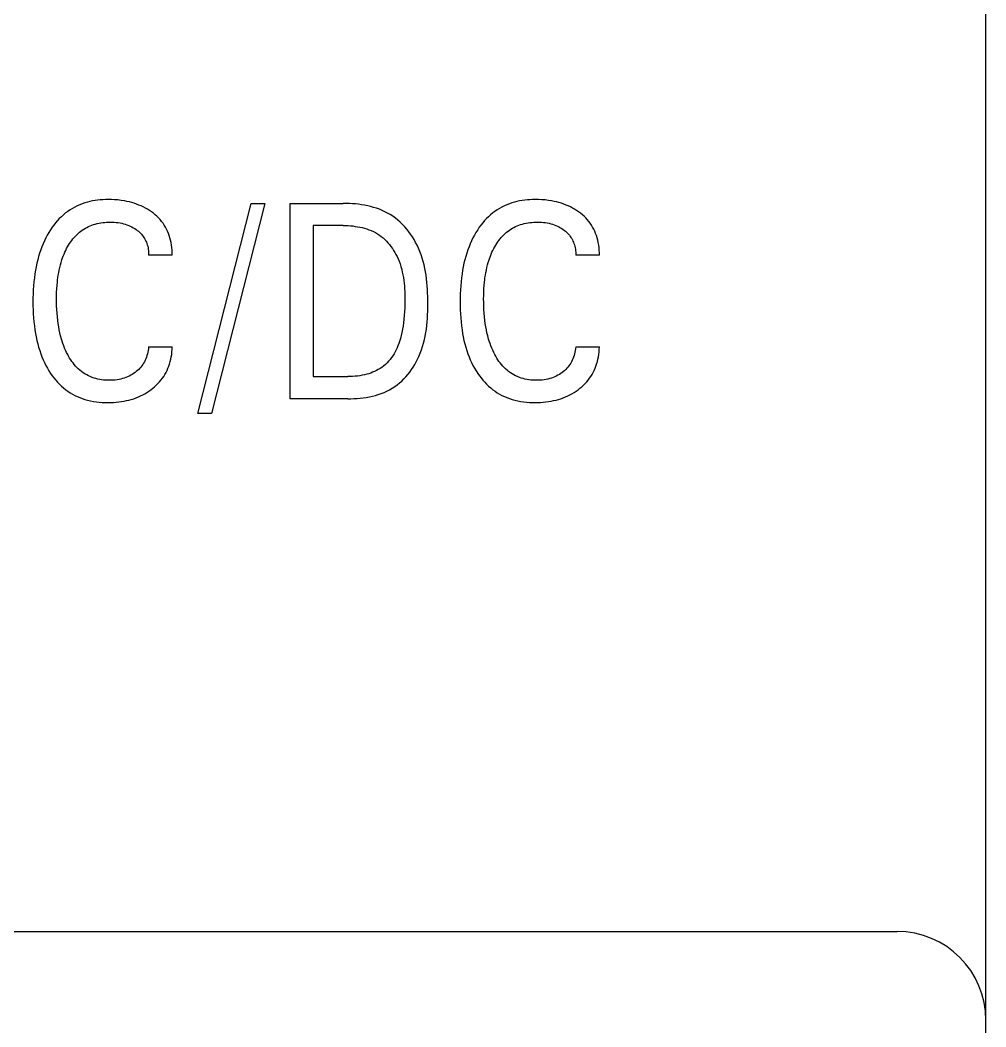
# Model space of a CAD drawing. Extents: x 0 to 420, y 0 to 297.
# Drawn here: x 193.68 to 204.56, y 224.89 to 236.23 of the extents above; entities that cross this region are included whole.
import ezdxf

# ---------------------------------------------------------------- set-up
doc = ezdxf.new("R2010")
doc.units = 0
doc.header["$LTSCALE"] = 23.1
doc.layers.add('10000_FRONT', color=7, linetype='CONTINUOUS')

msp = doc.modelspace()

# ---------------------------------------------------------------- linework, layer by layer
at = {"layer": '10000_FRONT', "color": 7, "linetype": 'CONTINUOUS'}
for p, q in [((204.56, 159.468), (204.56, 247.468)), ((194.382, 234.164), (194.354, 234.153)), ((194.411, 234.174), (194.382, 234.164)), ((194.44, 234.183), (194.411, 234.174)), ((194.468, 234.19), (194.44, 234.183)), ((194.497, 234.196), (194.468, 234.19)), ((194.526, 234.201), (194.497, 234.196)), ((194.555, 234.205), (194.526, 234.201)), ((194.584, 234.208), (194.555, 234.205)), ((194.614, 234.21), (194.584, 234.208)), ((194.643, 234.212), (194.614, 234.21)), ((194.673, 234.212), (194.643, 234.212)), ((194.71, 234.212), (194.673, 234.212)), ((194.747, 234.21), (194.71, 234.212)), ((194.784, 234.207), (194.747, 234.21)), ((194.821, 234.202), (194.784, 234.207)), ((194.858, 234.197), (194.821, 234.202)), ((194.886, 234.191), (194.858, 234.197)), ((194.914, 234.185), (194.886, 234.191)), ((194.941, 234.178), (194.914, 234.185)), ((194.968, 234.17), (194.941, 234.178)), ((194.995, 234.161), (194.968, 234.17)), ((195.021, 234.15), (194.995, 234.161)), ((195.684, 231.803), (196.286, 234.168)), ((196.439, 234.168), (195.837, 231.803)), ((196.286, 234.168), (196.439, 234.168)), ((196.723, 231.968), (196.723, 234.168)), ((196.723, 234.168), (197.322, 234.168)), ((197.356, 234.168), (197.322, 234.168)), ((197.391, 234.167), (197.356, 234.168)), ((197.425, 234.165), (197.391, 234.167)), ((197.46, 234.162), (197.425, 234.165)), ((197.494, 234.158), (197.46, 234.162)), ((197.529, 234.154), (197.494, 234.158)), ((199.193, 234.164), (199.165, 234.153)), ((199.222, 234.174), (199.193, 234.164)), ((199.251, 234.183), (199.222, 234.174)), ((199.279, 234.19), (199.251, 234.183)), ((199.308, 234.196), (199.279, 234.19)), ((199.337, 234.201), (199.308, 234.196)), ((199.366, 234.205), (199.337, 234.201)), ((199.396, 234.208), (199.366, 234.205)), ((199.425, 234.21), (199.396, 234.208)), ((199.454, 234.212), (199.425, 234.21)), ((199.484, 234.212), (199.454, 234.212)), ((199.521, 234.212), (199.484, 234.212)), ((199.558, 234.21), (199.521, 234.212)), ((199.596, 234.207), (199.558, 234.21)), ((199.633, 234.202), (199.596, 234.207)), ((199.669, 234.197), (199.633, 234.202)), ((199.697, 234.191), (199.669, 234.197)), ((199.725, 234.185), (199.697, 234.191)), ((199.752, 234.178), (199.725, 234.185)), ((199.779, 234.17), (199.752, 234.178)), ((199.806, 234.161), (199.779, 234.17)), ((199.833, 234.15), (199.806, 234.161)), ((194.195, 234.061), (194.171, 234.041)), ((194.22, 234.079), (194.195, 234.061)), ((194.245, 234.096), (194.22, 234.079)), ((194.271, 234.112), (194.245, 234.096)), ((194.298, 234.127), (194.271, 234.112)), ((194.326, 234.141), (194.298, 234.127)), ((194.354, 234.153), (194.326, 234.141)), ((195.046, 234.14), (195.021, 234.15)), ((195.07, 234.128), (195.046, 234.14)), ((195.094, 234.116), (195.07, 234.128)), ((195.117, 234.103), (195.094, 234.116)), ((195.14, 234.089), (195.117, 234.103)), ((195.162, 234.073), (195.14, 234.089)), ((195.183, 234.058), (195.162, 234.073)), ((195.203, 234.041), (195.183, 234.058)), ((197.563, 234.148), (197.529, 234.154)), ((197.597, 234.141), (197.563, 234.148)), ((197.63, 234.133), (197.597, 234.141)), ((197.664, 234.124), (197.63, 234.133)), ((197.696, 234.114), (197.664, 234.124)), ((197.729, 234.102), (197.696, 234.114)), ((197.761, 234.09), (197.729, 234.102)), ((197.792, 234.075), (197.761, 234.09)), ((197.822, 234.06), (197.792, 234.075)), ((197.851, 234.043), (197.822, 234.06)), ((197.881, 234.023), (197.851, 234.043)), ((199.007, 234.061), (198.982, 234.041)), ((199.031, 234.079), (199.007, 234.061)), ((199.056, 234.096), (199.031, 234.079)), ((199.083, 234.112), (199.056, 234.096)), ((199.109, 234.127), (199.083, 234.112)), ((199.137, 234.141), (199.109, 234.127)), ((199.165, 234.153), (199.137, 234.141)), ((199.857, 234.14), (199.833, 234.15)), ((199.881, 234.128), (199.857, 234.14)), ((199.905, 234.116), (199.881, 234.128)), ((199.928, 234.103), (199.905, 234.116)), ((199.951, 234.089), (199.928, 234.103)), ((199.973, 234.073), (199.951, 234.089)), ((199.994, 234.058), (199.973, 234.073)), ((200.015, 234.041), (199.994, 234.058)), ((194.082, 233.949), (194.062, 233.924)), ((194.103, 233.974), (194.082, 233.949)), ((194.124, 233.997), (194.103, 233.974)), ((194.147, 234.019), (194.124, 233.997)), ((194.171, 234.041), (194.147, 234.019)), ((194.489, 233.922), (194.508, 233.929)), ((194.508, 233.929), (194.528, 233.936)), ((194.528, 233.936), (194.549, 233.941)), ((194.549, 233.941), (194.571, 233.946)), ((194.571, 233.946), (194.592, 233.95)), ((194.592, 233.95), (194.613, 233.953)), ((194.613, 233.953), (194.635, 233.955)), ((194.635, 233.955), (194.656, 233.957)), ((194.656, 233.957), (194.678, 233.958)), ((194.678, 233.958), (194.7, 233.958)), ((194.7, 233.958), (194.722, 233.958)), ((194.722, 233.958), (194.743, 233.956)), ((194.743, 233.956), (194.765, 233.955)), ((194.765, 233.955), (194.787, 233.952)), ((194.787, 233.952), (194.809, 233.949)), ((194.809, 233.949), (194.828, 233.945)), ((194.828, 233.945), (194.848, 233.94)), ((194.848, 233.94), (194.867, 233.934)), ((194.867, 233.934), (194.886, 233.928)), ((195.223, 234.023), (195.203, 234.041)), ((195.242, 234.005), (195.223, 234.023)), ((195.259, 233.986), (195.242, 234.005)), ((195.276, 233.966), (195.259, 233.986)), ((195.292, 233.945), (195.276, 233.966)), ((195.306, 233.924), (195.292, 233.945)), ((197.91, 234.003), (197.881, 234.023)), ((197.937, 233.98), (197.91, 234.003)), ((197.964, 233.957), (197.937, 233.98)), ((197.989, 233.932), (197.964, 233.957)), ((198.014, 233.906), (197.989, 233.932)), ((198.893, 233.949), (198.873, 233.924)), ((198.914, 233.974), (198.893, 233.949)), ((198.935, 233.997), (198.914, 233.974)), ((198.958, 234.019), (198.935, 233.997)), ((198.982, 234.041), (198.958, 234.019)), ((199.3, 233.922), (199.319, 233.929)), ((199.319, 233.929), (199.34, 233.936)), ((199.34, 233.936), (199.361, 233.941)), ((199.361, 233.941), (199.382, 233.946)), ((199.382, 233.946), (199.403, 233.95)), ((199.403, 233.95), (199.424, 233.953)), ((199.424, 233.953), (199.446, 233.955)), ((199.446, 233.955), (199.467, 233.957)), ((199.467, 233.957), (199.489, 233.958)), ((199.489, 233.958), (199.511, 233.958)), ((199.511, 233.958), (199.533, 233.958)), ((199.533, 233.958), (199.555, 233.956)), ((199.555, 233.956), (199.576, 233.955)), ((199.576, 233.955), (199.598, 233.952)), ((199.598, 233.952), (199.62, 233.949)), ((199.62, 233.949), (199.64, 233.945)), ((199.64, 233.945), (199.659, 233.94)), ((199.659, 233.94), (199.678, 233.934)), ((199.678, 233.934), (199.698, 233.928)), ((200.034, 234.023), (200.015, 234.041)), ((200.053, 234.005), (200.034, 234.023)), ((200.07, 233.986), (200.053, 234.005)), ((200.087, 233.966), (200.07, 233.986)), ((200.103, 233.945), (200.087, 233.966)), ((200.117, 233.924), (200.103, 233.945)), ((194.006, 233.842), (193.988, 233.811)), ((194.025, 233.872), (194.006, 233.842)), ((194.043, 233.899), (194.025, 233.872)), ((194.062, 233.924), (194.043, 233.899)), ((194.32, 233.815), (194.335, 233.829)), ((194.335, 233.829), (194.351, 233.843)), ((194.351, 233.843), (194.367, 233.855)), ((194.367, 233.855), (194.383, 233.867)), ((194.383, 233.867), (194.4, 233.878)), ((194.4, 233.878), (194.417, 233.888)), ((194.417, 233.888), (194.434, 233.898)), ((194.434, 233.898), (194.452, 233.907)), ((194.452, 233.907), (194.47, 233.915)), ((194.47, 233.915), (194.489, 233.922)), ((194.886, 233.928), (194.905, 233.921)), ((194.905, 233.921), (194.923, 233.913)), ((194.923, 233.913), (194.94, 233.904)), ((194.94, 233.904), (194.957, 233.895)), ((194.957, 233.895), (194.973, 233.885)), ((194.973, 233.885), (194.989, 233.874)), ((194.989, 233.874), (195.002, 233.864)), ((195.002, 233.864), (195.014, 233.854)), ((195.014, 233.854), (195.026, 233.844)), ((195.026, 233.844), (195.037, 233.833)), ((195.037, 233.833), (195.048, 233.822)), ((195.048, 233.822), (195.058, 233.81)), ((195.319, 233.901), (195.306, 233.924)), ((195.332, 233.879), (195.319, 233.901)), ((195.343, 233.855), (195.332, 233.879)), ((195.353, 233.831), (195.343, 233.855)), ((195.362, 233.807), (195.353, 233.831)), ((196.982, 233.919), (196.982, 232.218)), ((197.322, 233.919), (196.982, 233.919)), ((197.322, 233.919), (197.349, 233.919)), ((197.349, 233.919), (197.376, 233.918)), ((197.376, 233.918), (197.402, 233.916)), ((197.402, 233.916), (197.429, 233.914)), ((197.429, 233.914), (197.456, 233.91)), ((197.456, 233.91), (197.483, 233.906)), ((197.483, 233.906), (197.509, 233.901)), ((197.509, 233.901), (197.535, 233.896)), ((197.535, 233.896), (197.561, 233.889)), ((197.561, 233.889), (197.587, 233.881)), ((197.587, 233.881), (197.612, 233.872)), ((197.612, 233.872), (197.637, 233.862)), ((197.637, 233.862), (197.661, 233.851)), ((197.661, 233.851), (197.685, 233.839)), ((197.685, 233.839), (197.708, 233.826)), ((197.708, 233.826), (197.729, 233.811)), ((198.037, 233.878), (198.014, 233.906)), ((198.059, 233.85), (198.037, 233.878)), ((198.081, 233.821), (198.059, 233.85)), ((198.101, 233.791), (198.081, 233.821)), ((198.817, 233.842), (198.799, 233.811)), ((198.836, 233.872), (198.817, 233.842)), ((198.854, 233.899), (198.836, 233.872)), ((198.873, 233.924), (198.854, 233.899)), ((199.131, 233.815), (199.146, 233.829)), ((199.146, 233.829), (199.162, 233.843)), ((199.162, 233.843), (199.178, 233.855)), ((199.178, 233.855), (199.194, 233.867)), ((199.194, 233.867), (199.211, 233.878)), ((199.211, 233.878), (199.228, 233.888)), ((199.228, 233.888), (199.245, 233.898)), ((199.245, 233.898), (199.263, 233.907)), ((199.263, 233.907), (199.282, 233.915)), ((199.282, 233.915), (199.3, 233.922)), ((199.698, 233.928), (199.716, 233.921)), ((199.716, 233.921), (199.734, 233.913)), ((199.734, 233.913), (199.751, 233.904)), ((199.751, 233.904), (199.768, 233.895)), ((199.768, 233.895), (199.784, 233.885)), ((199.784, 233.885), (199.8, 233.874)), ((199.8, 233.874), (199.813, 233.864)), ((199.813, 233.864), (199.825, 233.854)), ((199.825, 233.854), (199.837, 233.844)), ((199.837, 233.844), (199.848, 233.833)), ((199.848, 233.833), (199.859, 233.822)), ((199.859, 233.822), (199.869, 233.81)), ((200.131, 233.901), (200.117, 233.924)), ((200.143, 233.879), (200.131, 233.901)), ((200.154, 233.855), (200.143, 233.879)), ((200.164, 233.831), (200.154, 233.855)), ((200.173, 233.807), (200.164, 233.831)), ((193.941, 233.714), (193.927, 233.681)), ((193.956, 233.747), (193.941, 233.714)), ((193.971, 233.779), (193.956, 233.747)), ((193.988, 233.811), (193.971, 233.779)), ((194.229, 233.699), (194.24, 233.717)), ((194.24, 233.717), (194.252, 233.734)), ((194.252, 233.734), (194.264, 233.751)), ((194.264, 233.751), (194.277, 233.768)), ((194.277, 233.768), (194.291, 233.784)), ((194.291, 233.784), (194.305, 233.8)), ((194.305, 233.8), (194.32, 233.815)), ((195.058, 233.81), (195.067, 233.797)), ((195.067, 233.797), (195.076, 233.785)), ((195.076, 233.785), (195.084, 233.772)), ((195.084, 233.772), (195.091, 233.758)), ((195.091, 233.758), (195.098, 233.744)), ((195.098, 233.744), (195.104, 233.73)), ((195.104, 233.73), (195.11, 233.716)), ((195.11, 233.716), (195.114, 233.701)), ((195.37, 233.782), (195.362, 233.807)), ((195.377, 233.755), (195.37, 233.782)), ((195.383, 233.727), (195.377, 233.755)), ((195.388, 233.698), (195.383, 233.727)), ((197.729, 233.811), (197.75, 233.796)), ((197.75, 233.796), (197.77, 233.779)), ((197.77, 233.779), (197.79, 233.762)), ((197.79, 233.762), (197.808, 233.743)), ((197.808, 233.743), (197.826, 233.724)), ((197.826, 233.724), (197.843, 233.704)), ((197.843, 233.704), (197.859, 233.683)), ((198.119, 233.761), (198.101, 233.791)), ((198.137, 233.729), (198.119, 233.761)), ((198.153, 233.698), (198.137, 233.729)), ((198.752, 233.714), (198.739, 233.681)), ((198.767, 233.747), (198.752, 233.714)), ((198.782, 233.779), (198.767, 233.747)), ((198.799, 233.811), (198.782, 233.779)), ((199.04, 233.699), (199.051, 233.717)), ((199.051, 233.717), (199.063, 233.734)), ((199.063, 233.734), (199.075, 233.751)), ((199.075, 233.751), (199.088, 233.768)), ((199.088, 233.768), (199.102, 233.784)), ((199.102, 233.784), (199.116, 233.8)), ((199.116, 233.8), (199.131, 233.815)), ((199.869, 233.81), (199.879, 233.797)), ((199.879, 233.797), (199.887, 233.785)), ((199.887, 233.785), (199.895, 233.772)), ((199.895, 233.772), (199.903, 233.758)), ((199.903, 233.758), (199.909, 233.744)), ((199.909, 233.744), (199.915, 233.73)), ((199.915, 233.73), (199.921, 233.716)), ((199.921, 233.716), (199.925, 233.701)), ((200.181, 233.782), (200.173, 233.807)), ((200.188, 233.755), (200.181, 233.782)), ((200.194, 233.727), (200.188, 233.755)), ((200.199, 233.698), (200.194, 233.727)), ((193.902, 233.609), (193.89, 233.571)), ((193.915, 233.647), (193.902, 233.609)), ((193.927, 233.681), (193.915, 233.647)), ((194.168, 233.575), (194.177, 233.597)), ((194.177, 233.597), (194.186, 233.618)), ((194.186, 233.618), (194.196, 233.639)), ((194.196, 233.639), (194.206, 233.659)), ((194.206, 233.659), (194.217, 233.679)), ((194.217, 233.679), (194.229, 233.699)), ((195.114, 233.701), (195.119, 233.685)), ((195.119, 233.685), (195.123, 233.669)), ((195.123, 233.669), (195.126, 233.652)), ((195.126, 233.652), (195.128, 233.635)), ((195.128, 233.635), (195.129, 233.619)), ((195.129, 233.619), (195.13, 233.602)), ((195.13, 233.602), (195.13, 233.585)), ((195.392, 233.67), (195.388, 233.698)), ((195.394, 233.642), (195.392, 233.67)), ((195.395, 233.613), (195.394, 233.642)), ((195.396, 233.585), (195.395, 233.613)), ((197.859, 233.683), (197.875, 233.661)), ((197.875, 233.661), (197.889, 233.639)), ((197.889, 233.639), (197.903, 233.616)), ((197.903, 233.616), (197.916, 233.593)), ((197.916, 233.593), (197.928, 233.569)), ((198.169, 233.665), (198.153, 233.698)), ((198.184, 233.628), (198.169, 233.665)), ((198.198, 233.591), (198.184, 233.628)), ((198.211, 233.553), (198.198, 233.591)), ((198.713, 233.609), (198.702, 233.571)), ((198.726, 233.647), (198.713, 233.609)), ((198.739, 233.681), (198.726, 233.647)), ((198.98, 233.575), (198.988, 233.597)), ((198.988, 233.597), (198.997, 233.618)), ((198.997, 233.618), (199.007, 233.639)), ((199.007, 233.639), (199.017, 233.659)), ((199.017, 233.659), (199.028, 233.679)), ((199.028, 233.679), (199.04, 233.699)), ((199.925, 233.701), (199.93, 233.685)), ((199.93, 233.685), (199.934, 233.669)), ((199.934, 233.669), (199.937, 233.652)), ((199.937, 233.652), (199.939, 233.635)), ((199.939, 233.635), (199.94, 233.619)), ((199.94, 233.619), (199.941, 233.602)), ((199.941, 233.602), (199.941, 233.585)), ((200.203, 233.67), (200.199, 233.698)), ((200.205, 233.642), (200.203, 233.67)), ((200.207, 233.613), (200.205, 233.642)), ((200.207, 233.585), (200.207, 233.613)), ((193.871, 233.494), (193.862, 233.455)), ((193.88, 233.533), (193.871, 233.494)), ((193.89, 233.571), (193.88, 233.533)), ((194.129, 233.447), (194.136, 233.475)), ((194.136, 233.475), (194.144, 233.504)), ((194.144, 233.504), (194.153, 233.532)), ((194.153, 233.532), (194.16, 233.554)), ((194.16, 233.554), (194.168, 233.575)), ((195.396, 233.585), (195.13, 233.585)), ((197.928, 233.569), (197.939, 233.545)), ((197.939, 233.545), (197.951, 233.516)), ((197.951, 233.516), (197.962, 233.486)), ((197.962, 233.486), (197.971, 233.456)), ((198.222, 233.515), (198.211, 233.553)), ((198.232, 233.476), (198.222, 233.515)), ((198.241, 233.437), (198.232, 233.476)), ((198.682, 233.494), (198.674, 233.455)), ((198.691, 233.533), (198.682, 233.494)), ((198.702, 233.571), (198.691, 233.533)), ((198.94, 233.447), (198.947, 233.475)), ((198.947, 233.475), (198.955, 233.504)), ((198.955, 233.504), (198.964, 233.532)), ((198.964, 233.532), (198.972, 233.554)), ((198.972, 233.554), (198.98, 233.575)), ((200.207, 233.585), (199.941, 233.585)), ((193.849, 233.376), (193.843, 233.331)), ((193.855, 233.415), (193.849, 233.376)), ((193.862, 233.455), (193.855, 233.415)), ((194.112, 233.36), (194.117, 233.389)), ((194.117, 233.389), (194.122, 233.418)), ((194.122, 233.418), (194.129, 233.447)), ((197.971, 233.456), (197.98, 233.425)), ((197.98, 233.425), (197.987, 233.395)), ((197.987, 233.395), (197.993, 233.364)), ((197.993, 233.364), (197.999, 233.332)), ((198.248, 233.398), (198.241, 233.437)), ((198.255, 233.359), (198.248, 233.398)), ((198.66, 233.376), (198.654, 233.331)), ((198.666, 233.415), (198.66, 233.376)), ((198.674, 233.455), (198.666, 233.415)), ((198.923, 233.36), (198.928, 233.389)), ((198.928, 233.389), (198.934, 233.418)), ((198.934, 233.418), (198.94, 233.447)), ((193.837, 233.286), (193.833, 233.24)), ((193.843, 233.331), (193.837, 233.286)), ((194.098, 233.246), (194.102, 233.283)), ((194.102, 233.283), (194.104, 233.307)), ((194.104, 233.307), (194.107, 233.33)), ((194.107, 233.33), (194.112, 233.36)), ((197.999, 233.332), (198.003, 233.301)), ((198.003, 233.301), (198.007, 233.269)), ((198.007, 233.269), (198.01, 233.238)), ((198.26, 233.319), (198.255, 233.359)), ((198.264, 233.279), (198.26, 233.319)), ((198.268, 233.239), (198.264, 233.279)), ((198.649, 233.286), (198.645, 233.24)), ((198.654, 233.331), (198.649, 233.286)), ((198.909, 233.246), (198.913, 233.283)), ((198.913, 233.283), (198.915, 233.307)), ((198.915, 233.307), (198.918, 233.33)), ((198.918, 233.33), (198.923, 233.36)), ((193.828, 233.149), (193.827, 233.104)), ((193.83, 233.195), (193.828, 233.149)), ((193.833, 233.24), (193.83, 233.195)), ((194.093, 233.132), (194.094, 233.17)), ((194.094, 233.17), (194.095, 233.208)), ((194.095, 233.208), (194.098, 233.246)), ((198.01, 233.238), (198.012, 233.206)), ((198.012, 233.206), (198.014, 233.174)), ((198.014, 233.174), (198.015, 233.142)), ((198.015, 233.142), (198.015, 233.11)), ((198.27, 233.198), (198.268, 233.239)), ((198.272, 233.158), (198.27, 233.198)), ((198.274, 233.118), (198.272, 233.158)), ((198.639, 233.149), (198.638, 233.104)), ((198.641, 233.195), (198.639, 233.149)), ((198.645, 233.24), (198.641, 233.195)), ((198.904, 233.132), (198.905, 233.17)), ((198.905, 233.17), (198.907, 233.208)), ((198.907, 233.208), (198.909, 233.246)), ((193.827, 233.104), (193.827, 233.058)), ((193.827, 233.058), (193.827, 233.013)), ((194.092, 233.094), (194.093, 233.132)), ((194.092, 233.053), (194.092, 233.094)), ((194.093, 233.013), (194.092, 233.053)), ((198.015, 233.035), (198.014, 232.993)), ((198.015, 233.11), (198.016, 233.079)), ((198.016, 233.079), (198.015, 233.035)), ((198.274, 233.077), (198.274, 233.118)), ((198.274, 233.036), (198.274, 233.077)), ((198.274, 232.996), (198.274, 233.036)), ((198.638, 233.104), (198.638, 233.058)), ((198.638, 233.058), (198.638, 233.013)), ((198.903, 233.094), (198.904, 233.132)), ((198.904, 233.053), (198.903, 233.094)), ((198.905, 233.013), (198.904, 233.053)), ((193.827, 233.013), (193.828, 232.968)), ((193.828, 232.968), (193.83, 232.923)), ((193.83, 232.923), (193.833, 232.878)), ((194.095, 232.972), (194.093, 233.013)), ((194.098, 232.931), (194.095, 232.972)), ((194.102, 232.891), (194.098, 232.931)), ((198.012, 232.95), (198.009, 232.907)), ((198.014, 232.993), (198.012, 232.95)), ((198.27, 232.873), (198.272, 232.914)), ((198.272, 232.914), (198.273, 232.955)), ((198.273, 232.955), (198.274, 232.996)), ((198.638, 233.013), (198.639, 232.968)), ((198.639, 232.968), (198.642, 232.923)), ((198.642, 232.923), (198.645, 232.878)), ((198.906, 232.972), (198.905, 233.013)), ((198.909, 232.931), (198.906, 232.972)), ((198.913, 232.891), (198.909, 232.931)), ((193.833, 232.878), (193.838, 232.833)), ((193.838, 232.833), (193.843, 232.788)), ((194.106, 232.85), (194.102, 232.891)), ((194.111, 232.815), (194.106, 232.85)), ((194.117, 232.78), (194.111, 232.815)), ((198.001, 232.822), (197.996, 232.787)), ((198.005, 232.864), (198.001, 232.822)), ((198.009, 232.907), (198.005, 232.864)), ((198.263, 232.793), (198.267, 232.833)), ((198.267, 232.833), (198.27, 232.873)), ((198.645, 232.878), (198.649, 232.833)), ((198.649, 232.833), (198.654, 232.788)), ((198.917, 232.85), (198.913, 232.891)), ((198.922, 232.815), (198.917, 232.85)), ((198.928, 232.78), (198.922, 232.815)), ((193.843, 232.788), (193.849, 232.743)), ((193.849, 232.743), (193.855, 232.704)), ((193.855, 232.704), (193.863, 232.665)), ((194.123, 232.745), (194.117, 232.78)), ((194.13, 232.71), (194.123, 232.745)), ((194.139, 232.675), (194.13, 232.71)), ((197.975, 232.682), (197.966, 232.647)), ((197.983, 232.716), (197.975, 232.682)), ((197.99, 232.751), (197.983, 232.716)), ((197.996, 232.787), (197.99, 232.751)), ((198.245, 232.673), (198.252, 232.713)), ((198.252, 232.713), (198.258, 232.753)), ((198.258, 232.753), (198.263, 232.793)), ((198.654, 232.788), (198.66, 232.743)), ((198.66, 232.743), (198.666, 232.704)), ((198.666, 232.704), (198.674, 232.665)), ((198.934, 232.745), (198.928, 232.78)), ((198.941, 232.71), (198.934, 232.745)), ((198.95, 232.675), (198.941, 232.71)), ((193.863, 232.665), (193.871, 232.626)), ((193.871, 232.626), (193.88, 232.588)), ((193.88, 232.588), (193.891, 232.549)), ((194.148, 232.641), (194.139, 232.675)), ((194.156, 232.615), (194.148, 232.641)), ((194.165, 232.59), (194.156, 232.615)), ((194.174, 232.564), (194.165, 232.59)), ((197.947, 232.589), (197.938, 232.565)), ((197.955, 232.613), (197.947, 232.589)), ((197.966, 232.647), (197.955, 232.613)), ((198.216, 232.556), (198.227, 232.595)), ((198.227, 232.595), (198.237, 232.634)), ((198.237, 232.634), (198.245, 232.673)), ((198.674, 232.665), (198.682, 232.626)), ((198.682, 232.626), (198.692, 232.588)), ((198.692, 232.588), (198.702, 232.549)), ((198.959, 232.641), (198.95, 232.675)), ((198.967, 232.615), (198.959, 232.641)), ((198.976, 232.59), (198.967, 232.615)), ((198.985, 232.564), (198.976, 232.59)), ((193.891, 232.549), (193.903, 232.512)), ((193.903, 232.512), (193.915, 232.474)), ((193.915, 232.474), (193.928, 232.441)), ((194.184, 232.539), (194.174, 232.564)), ((194.194, 232.514), (194.184, 232.539)), ((194.206, 232.49), (194.194, 232.514)), ((194.218, 232.466), (194.206, 232.49)), ((194.229, 232.446), (194.218, 232.466)), ((195.116, 232.473), (195.11, 232.454)), ((195.121, 232.493), (195.116, 232.473)), ((195.125, 232.512), (195.121, 232.493)), ((195.128, 232.532), (195.125, 232.512)), ((195.13, 232.552), (195.128, 232.532)), ((195.13, 232.552), (195.396, 232.552)), ((195.385, 232.441), (195.39, 232.468)), ((195.39, 232.468), (195.393, 232.496)), ((195.393, 232.496), (195.395, 232.524)), ((195.395, 232.524), (195.396, 232.552)), ((197.894, 232.473), (197.88, 232.452)), ((197.906, 232.496), (197.894, 232.473)), ((197.918, 232.518), (197.906, 232.496)), ((197.928, 232.541), (197.918, 232.518)), ((197.938, 232.565), (197.928, 232.541)), ((198.174, 232.443), (198.19, 232.48)), ((198.19, 232.48), (198.204, 232.518)), ((198.204, 232.518), (198.216, 232.556)), ((198.702, 232.549), (198.714, 232.512)), ((198.714, 232.512), (198.727, 232.474)), ((198.727, 232.474), (198.739, 232.441)), ((198.995, 232.539), (198.985, 232.564)), ((199.006, 232.514), (198.995, 232.539)), ((199.017, 232.49), (199.006, 232.514)), ((199.029, 232.466), (199.017, 232.49)), ((199.04, 232.446), (199.029, 232.466)), ((199.927, 232.473), (199.922, 232.454)), ((199.932, 232.493), (199.927, 232.473)), ((199.936, 232.512), (199.932, 232.493)), ((199.939, 232.532), (199.936, 232.512)), ((199.941, 232.552), (199.939, 232.532)), ((199.941, 232.552), (200.207, 232.552)), ((200.196, 232.441), (200.201, 232.468)), ((200.201, 232.468), (200.204, 232.496)), ((200.204, 232.496), (200.206, 232.524)), ((200.206, 232.524), (200.207, 232.552)), ((193.928, 232.441), (193.942, 232.408)), ((193.942, 232.408), (193.956, 232.376)), ((193.956, 232.376), (193.972, 232.344)), ((193.972, 232.344), (193.989, 232.313)), ((194.24, 232.427), (194.229, 232.446)), ((194.252, 232.408), (194.24, 232.427)), ((194.265, 232.389), (194.252, 232.408)), ((194.278, 232.371), (194.265, 232.389)), ((194.292, 232.354), (194.278, 232.371)), ((194.307, 232.337), (194.292, 232.354)), ((195.064, 232.354), (195.053, 232.339)), ((195.073, 232.369), (195.064, 232.354)), ((195.082, 232.385), (195.073, 232.369)), ((195.09, 232.401), (195.082, 232.385)), ((195.097, 232.418), (195.09, 232.401)), ((195.104, 232.435), (195.097, 232.418)), ((195.11, 232.454), (195.104, 232.435)), ((195.357, 232.335), (195.365, 232.359)), ((195.365, 232.359), (195.373, 232.386)), ((195.373, 232.386), (195.38, 232.413)), ((195.38, 232.413), (195.385, 232.441)), ((197.796, 232.354), (197.776, 232.337)), ((197.815, 232.372), (197.796, 232.354)), ((197.833, 232.391), (197.815, 232.372)), ((197.85, 232.41), (197.833, 232.391)), ((197.865, 232.431), (197.85, 232.41)), ((197.88, 232.452), (197.865, 232.431)), ((198.11, 232.324), (198.128, 232.353)), ((198.128, 232.353), (198.144, 232.383)), ((198.144, 232.383), (198.16, 232.413)), ((198.16, 232.413), (198.174, 232.443)), ((198.739, 232.441), (198.753, 232.408)), ((198.753, 232.408), (198.767, 232.376)), ((198.767, 232.376), (198.783, 232.344)), ((198.783, 232.344), (198.8, 232.313)), ((199.052, 232.427), (199.04, 232.446)), ((199.064, 232.408), (199.052, 232.427)), ((199.076, 232.389), (199.064, 232.408)), ((199.089, 232.371), (199.076, 232.389)), ((199.103, 232.354), (199.089, 232.371)), ((199.118, 232.337), (199.103, 232.354)), ((199.875, 232.354), (199.864, 232.339)), ((199.884, 232.369), (199.875, 232.354)), ((199.893, 232.385), (199.884, 232.369)), ((199.901, 232.401), (199.893, 232.385)), ((199.909, 232.418), (199.901, 232.401)), ((199.915, 232.435), (199.909, 232.418)), ((199.922, 232.454), (199.915, 232.435)), ((200.168, 232.335), (200.176, 232.359)), ((200.176, 232.359), (200.184, 232.386)), ((200.184, 232.386), (200.191, 232.413)), ((200.191, 232.413), (200.196, 232.441)), ((193.989, 232.313), (194.007, 232.282)), ((194.007, 232.282), (194.026, 232.252)), ((194.026, 232.252), (194.044, 232.227)), ((194.322, 232.32), (194.307, 232.337)), ((194.338, 232.305), (194.322, 232.32)), ((194.356, 232.289), (194.338, 232.305)), ((194.374, 232.275), (194.356, 232.289)), ((194.392, 232.261), (194.374, 232.275)), ((194.412, 232.249), (194.392, 232.261)), ((194.432, 232.237), (194.412, 232.249)), ((194.452, 232.226), (194.432, 232.237)), ((194.928, 232.232), (194.911, 232.223)), ((194.945, 232.241), (194.928, 232.232)), ((194.961, 232.252), (194.945, 232.241)), ((194.977, 232.263), (194.961, 232.252)), ((194.991, 232.274), (194.977, 232.263)), ((195.005, 232.286), (194.991, 232.274)), ((195.018, 232.298), (195.005, 232.286)), ((195.03, 232.311), (195.018, 232.298)), ((195.042, 232.325), (195.03, 232.311)), ((195.053, 232.339), (195.042, 232.325)), ((195.3, 232.22), (195.313, 232.242)), ((195.313, 232.242), (195.326, 232.264)), ((195.326, 232.264), (195.337, 232.287)), ((195.337, 232.287), (195.348, 232.311)), ((195.348, 232.311), (195.357, 232.335)), ((197.535, 232.232), (197.508, 232.227)), ((197.561, 232.237), (197.535, 232.232)), ((197.587, 232.244), (197.561, 232.237)), ((197.609, 232.25), (197.587, 232.244)), ((197.631, 232.258), (197.609, 232.25)), ((197.653, 232.266), (197.631, 232.258)), ((197.675, 232.276), (197.653, 232.266)), ((197.696, 232.286), (197.675, 232.276)), ((197.716, 232.297), (197.696, 232.286)), ((197.736, 232.309), (197.716, 232.297)), ((197.755, 232.322), (197.736, 232.309)), ((197.776, 232.337), (197.755, 232.322)), ((198.028, 232.216), (198.05, 232.242)), ((198.05, 232.242), (198.071, 232.269)), ((198.071, 232.269), (198.091, 232.296)), ((198.091, 232.296), (198.11, 232.324)), ((198.8, 232.313), (198.818, 232.282)), ((198.818, 232.282), (198.838, 232.252)), ((198.838, 232.252), (198.856, 232.227)), ((199.133, 232.32), (199.118, 232.337)), ((199.149, 232.305), (199.133, 232.32)), ((199.167, 232.289), (199.149, 232.305)), ((199.185, 232.275), (199.167, 232.289)), ((199.204, 232.261), (199.185, 232.275)), ((199.223, 232.249), (199.204, 232.261)), ((199.243, 232.237), (199.223, 232.249)), ((199.263, 232.226), (199.243, 232.237)), ((199.739, 232.232), (199.722, 232.223)), ((199.756, 232.241), (199.739, 232.232)), ((199.772, 232.252), (199.756, 232.241)), ((199.788, 232.263), (199.772, 232.252)), ((199.802, 232.274), (199.788, 232.263)), ((199.816, 232.286), (199.802, 232.274)), ((199.829, 232.298), (199.816, 232.286)), ((199.841, 232.311), (199.829, 232.298)), ((199.853, 232.325), (199.841, 232.311)), ((199.864, 232.339), (199.853, 232.325)), ((200.111, 232.22), (200.124, 232.242)), ((200.124, 232.242), (200.137, 232.264)), ((200.137, 232.264), (200.148, 232.287)), ((200.148, 232.287), (200.159, 232.311)), ((200.159, 232.311), (200.168, 232.335)), ((194.044, 232.227), (194.063, 232.202)), ((194.063, 232.202), (194.083, 232.178)), ((194.083, 232.178), (194.104, 232.154)), ((194.104, 232.154), (194.125, 232.132)), ((194.125, 232.132), (194.148, 232.11)), ((194.473, 232.217), (194.452, 232.226)), ((194.495, 232.208), (194.473, 232.217)), ((194.515, 232.201), (194.495, 232.208)), ((194.536, 232.195), (194.515, 232.201)), ((194.557, 232.19), (194.536, 232.195)), ((194.579, 232.185), (194.557, 232.19)), ((194.6, 232.182), (194.579, 232.185)), ((194.622, 232.179), (194.6, 232.182)), ((194.644, 232.177), (194.622, 232.179)), ((194.666, 232.176), (194.644, 232.177)), ((194.688, 232.176), (194.666, 232.176)), ((194.709, 232.176), (194.688, 232.176)), ((194.731, 232.177), (194.709, 232.176)), ((194.753, 232.179), (194.731, 232.177)), ((194.775, 232.182), (194.753, 232.179)), ((194.797, 232.185), (194.775, 232.182)), ((194.816, 232.19), (194.797, 232.185)), ((194.836, 232.195), (194.816, 232.19)), ((194.855, 232.2), (194.836, 232.195)), ((194.874, 232.207), (194.855, 232.2)), ((194.893, 232.215), (194.874, 232.207)), ((194.911, 232.223), (194.893, 232.215)), ((195.197, 232.103), (195.216, 232.12)), ((195.216, 232.12), (195.235, 232.139)), ((195.235, 232.139), (195.252, 232.158)), ((195.252, 232.158), (195.269, 232.178)), ((195.269, 232.178), (195.285, 232.199)), ((195.285, 232.199), (195.3, 232.22)), ((196.982, 232.218), (197.375, 232.218)), ((197.401, 232.218), (197.375, 232.218)), ((197.428, 232.219), (197.401, 232.218)), ((197.455, 232.221), (197.428, 232.219)), ((197.482, 232.224), (197.455, 232.221)), ((197.508, 232.227), (197.482, 232.224)), ((197.902, 232.105), (197.929, 232.125)), ((197.929, 232.125), (197.955, 232.146)), ((197.955, 232.146), (197.98, 232.168)), ((197.98, 232.168), (198.005, 232.192)), ((198.005, 232.192), (198.028, 232.216)), ((198.856, 232.227), (198.874, 232.202)), ((198.874, 232.202), (198.894, 232.178)), ((198.894, 232.178), (198.915, 232.154)), ((198.915, 232.154), (198.937, 232.132)), ((198.937, 232.132), (198.959, 232.11)), ((199.284, 232.217), (199.263, 232.226)), ((199.306, 232.208), (199.284, 232.217)), ((199.326, 232.201), (199.306, 232.208)), ((199.347, 232.195), (199.326, 232.201)), ((199.369, 232.19), (199.347, 232.195)), ((199.39, 232.185), (199.369, 232.19)), ((199.412, 232.182), (199.39, 232.185)), ((199.433, 232.179), (199.412, 232.182)), ((199.455, 232.177), (199.433, 232.179)), ((199.477, 232.176), (199.455, 232.177)), ((199.499, 232.176), (199.477, 232.176)), ((199.521, 232.176), (199.499, 232.176)), ((199.543, 232.177), (199.521, 232.176)), ((199.564, 232.179), (199.543, 232.177)), ((199.586, 232.182), (199.564, 232.179)), ((199.608, 232.185), (199.586, 232.182)), ((199.627, 232.19), (199.608, 232.185)), ((199.647, 232.195), (199.627, 232.19)), ((199.666, 232.2), (199.647, 232.195)), ((199.685, 232.207), (199.666, 232.2)), ((199.704, 232.215), (199.685, 232.207)), ((199.722, 232.223), (199.704, 232.215)), ((200.008, 232.103), (200.027, 232.12)), ((200.027, 232.12), (200.046, 232.139)), ((200.046, 232.139), (200.064, 232.158)), ((200.064, 232.158), (200.081, 232.178)), ((200.081, 232.178), (200.096, 232.199)), ((200.096, 232.199), (200.111, 232.22)), ((194.148, 232.11), (194.172, 232.09)), ((194.172, 232.09), (194.196, 232.07)), ((194.196, 232.07), (194.221, 232.053)), ((194.221, 232.053), (194.246, 232.036)), ((194.246, 232.036), (194.272, 232.021)), ((194.272, 232.021), (194.299, 232.006)), ((194.299, 232.006), (194.326, 231.993)), ((195.039, 232), (195.063, 232.012)), ((195.063, 232.012), (195.087, 232.025)), ((195.087, 232.025), (195.11, 232.039)), ((195.11, 232.039), (195.133, 232.054)), ((195.133, 232.054), (195.155, 232.07)), ((195.155, 232.07), (195.176, 232.086)), ((195.176, 232.086), (195.197, 232.103)), ((197.65, 231.998), (197.684, 232.006)), ((197.684, 232.006), (197.717, 232.016)), ((197.717, 232.016), (197.75, 232.028)), ((197.75, 232.028), (197.782, 232.04)), ((197.782, 232.04), (197.813, 232.054)), ((197.813, 232.054), (197.844, 232.07)), ((197.844, 232.07), (197.874, 232.087)), ((197.874, 232.087), (197.902, 232.105)), ((198.959, 232.11), (198.983, 232.09)), ((198.983, 232.09), (199.007, 232.07)), ((199.007, 232.07), (199.032, 232.053)), ((199.032, 232.053), (199.057, 232.036)), ((199.057, 232.036), (199.083, 232.021)), ((199.083, 232.021), (199.11, 232.006)), ((199.11, 232.006), (199.137, 231.993)), ((199.85, 232), (199.874, 232.012)), ((199.874, 232.012), (199.898, 232.025)), ((199.898, 232.025), (199.922, 232.039)), ((199.922, 232.039), (199.944, 232.054)), ((199.944, 232.054), (199.967, 232.07)), ((199.967, 232.07), (199.987, 232.086)), ((199.987, 232.086), (200.008, 232.103)), ((194.326, 231.993), (194.354, 231.981)), ((194.354, 231.981), (194.383, 231.971)), ((194.383, 231.971), (194.411, 231.961)), ((194.411, 231.961), (194.443, 231.952)), ((194.443, 231.952), (194.475, 231.945)), ((194.475, 231.945), (194.508, 231.938)), ((194.508, 231.938), (194.541, 231.933)), ((194.541, 231.933), (194.574, 231.929)), ((194.574, 231.929), (194.607, 231.927)), ((194.607, 231.927), (194.64, 231.925)), ((194.64, 231.925), (194.673, 231.925)), ((194.673, 231.925), (194.703, 231.925)), ((194.703, 231.925), (194.733, 231.926)), ((194.733, 231.926), (194.764, 231.929)), ((194.764, 231.929), (194.794, 231.932)), ((194.794, 231.932), (194.824, 231.936)), ((194.824, 231.936), (194.853, 231.941)), ((194.853, 231.941), (194.881, 231.947)), ((194.881, 231.947), (194.908, 231.953)), ((194.908, 231.953), (194.935, 231.961)), ((194.935, 231.961), (194.962, 231.969)), ((194.962, 231.969), (194.988, 231.979)), ((194.988, 231.979), (195.014, 231.989)), ((195.014, 231.989), (195.039, 232)), ((197.373, 231.968), (196.723, 231.968)), ((197.373, 231.968), (197.408, 231.969)), ((197.408, 231.969), (197.442, 231.97)), ((197.442, 231.97), (197.477, 231.972)), ((197.477, 231.972), (197.512, 231.975)), ((197.512, 231.975), (197.547, 231.979)), ((197.547, 231.979), (197.581, 231.984)), ((197.581, 231.984), (197.616, 231.991)), ((197.616, 231.991), (197.65, 231.998)), ((199.137, 231.993), (199.165, 231.981)), ((199.165, 231.981), (199.194, 231.971)), ((199.194, 231.971), (199.223, 231.961)), ((199.223, 231.961), (199.254, 231.952)), ((199.254, 231.952), (199.287, 231.945)), ((199.287, 231.945), (199.319, 231.938)), ((199.319, 231.938), (199.352, 231.933)), ((199.352, 231.933), (199.385, 231.929)), ((199.385, 231.929), (199.418, 231.927)), ((199.418, 231.927), (199.451, 231.925)), ((199.451, 231.925), (199.484, 231.925)), ((199.484, 231.925), (199.514, 231.925)), ((199.514, 231.925), (199.544, 231.926)), ((199.544, 231.926), (199.575, 231.929)), ((199.575, 231.929), (199.605, 231.932)), ((199.605, 231.932), (199.635, 231.936)), ((199.635, 231.936), (199.664, 231.941)), ((199.664, 231.941), (199.692, 231.947)), ((199.692, 231.947), (199.719, 231.953)), ((199.719, 231.953), (199.746, 231.961)), ((199.746, 231.961), (199.773, 231.969)), ((199.773, 231.969), (199.799, 231.979)), ((199.799, 231.979), (199.825, 231.989)), ((199.825, 231.989), (199.85, 232)), ((195.837, 231.803), (195.684, 231.803)), ((134.06, 225.968), (203.56, 225.968))]:
    msp.add_line(p, q, dxfattribs=at)
msp.add_arc((203.56, 224.968), 1, 0, 90, dxfattribs=at)

doc.saveas('drawing.dxf')
